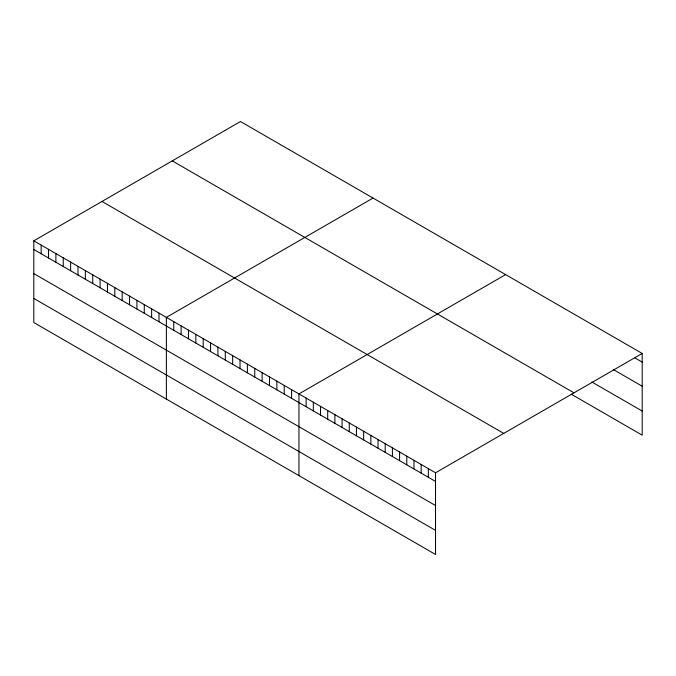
<?xml version="1.0" encoding="UTF-8"?>
<svg xmlns="http://www.w3.org/2000/svg" width="676" height="676" viewBox="0 0 676 676"><rect width="100%" height="100%" fill="white"/><g stroke="black" fill="none" stroke-linecap="round" stroke-linejoin="round"><path stroke-width="1.01" d="M33.8 240.833L435.538 472.777L435.538 554.481L33.8 322.536L33.8 240.833L240.462 121.519L642.2 353.464L642.2 435.167L571.212 394.176M373.034 198.06L166.372 317.374L166.372 399.085M505.614 274.6L298.944 393.914L298.944 475.625M435.538 472.777L642.2 353.464M635.009 357.959L642.2 362.108M613.445 369.611L642.2 386.216M591.88 381.999L642.2 411.059M172.262 160.896L574 392.832M102 201.465L503.738 433.4M33.8 249.486L435.538 481.43M33.8 273.594L435.538 505.538M33.8 298.429L435.538 530.373M428.347 468.629L428.347 477.273M421.156 464.471L421.156 473.124M413.965 460.322L413.965 468.975M406.783 456.173L406.783 464.826M399.592 452.024L399.592 460.677M392.401 447.875L392.401 456.52M385.21 443.726L385.21 452.371M378.028 439.569L378.028 448.222M370.837 435.42L370.837 444.073M363.646 431.271L363.646 439.924M356.455 427.122L356.455 435.767M349.264 422.973L349.264 431.618M342.081 418.816L342.081 427.469M334.89 414.667L334.89 423.32M327.699 410.518L327.699 419.171M320.509 406.369L320.509 415.022M313.326 402.22L313.326 410.864M306.135 398.071L306.135 406.715M291.584 389.663L291.584 398.316M284.216 385.413L284.216 394.066M276.847 381.163L276.847 389.807M269.487 376.904L269.487 385.557M262.119 372.653L262.119 381.306M254.751 368.403L254.751 377.056M247.391 364.153L247.391 372.797M240.022 359.902L240.022 368.547M232.662 355.644L232.662 364.296M225.294 351.393L225.294 360.046M217.925 347.143L217.925 355.796M210.566 342.893L210.566 351.537M203.197 338.634L203.197 347.287M195.837 334.383L195.837 343.036M188.469 330.133L188.469 338.786M181.1 325.883L181.1 334.527M173.74 321.632L173.74 330.277M159.004 313.123L159.004 321.776M151.644 308.873L151.644 317.526M144.275 304.623L144.275 313.267M136.915 300.364L136.915 309.017M129.547 296.113L129.547 304.766M122.179 291.863L122.179 300.516M114.819 287.613L114.819 296.257M107.45 283.362L107.45 292.007M100.09 279.103L100.09 287.756M92.722 274.853L92.722 283.506M85.353 270.603L85.353 279.256M77.993 266.352L77.993 274.997M70.625 262.094L70.625 270.746M63.257 257.843L63.257 266.496M55.897 253.593L55.897 262.246M48.528 249.343L48.528 257.987M41.168 245.092L41.168 253.737"/></g></svg>
